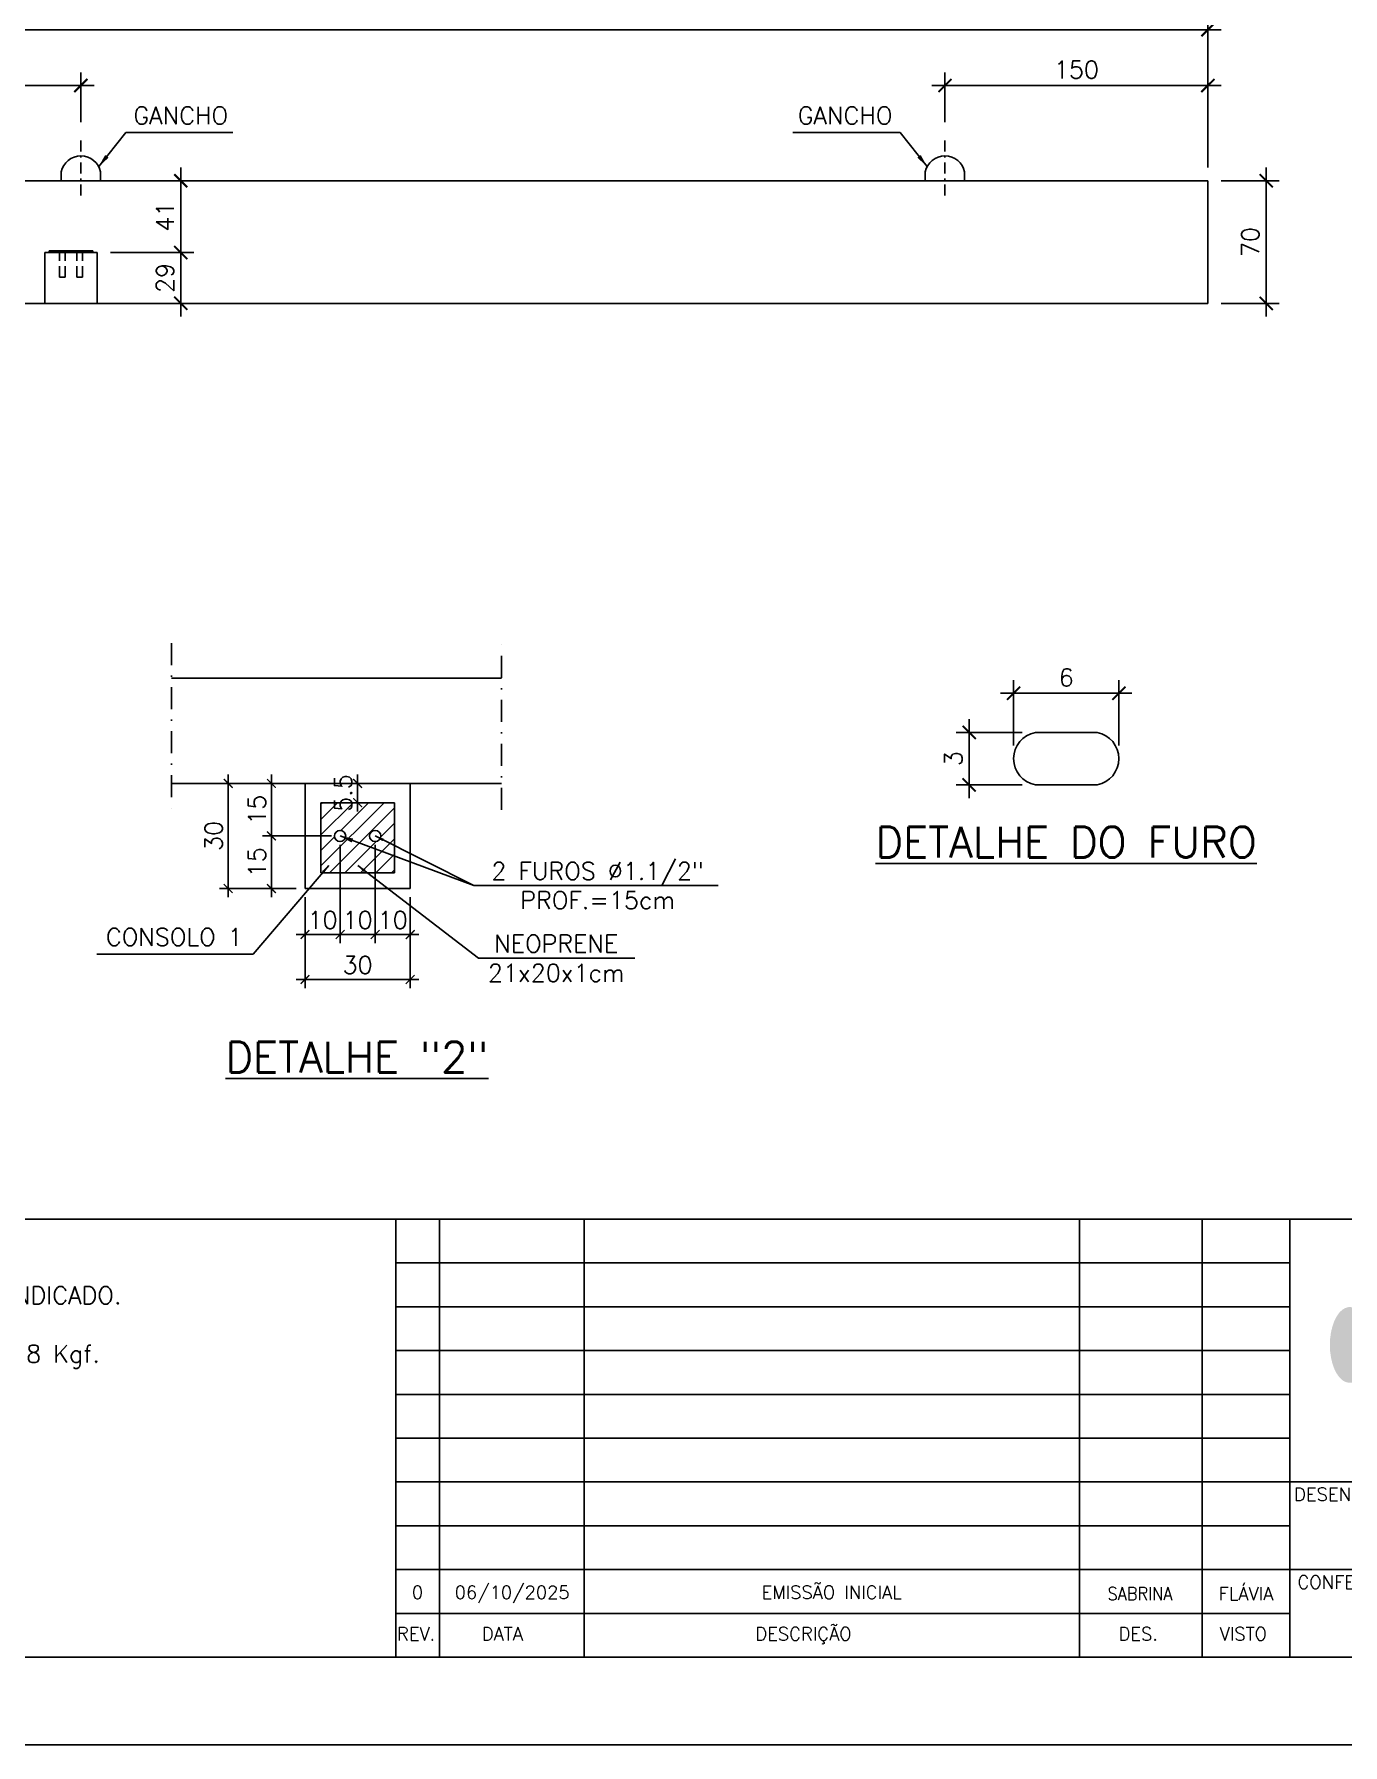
# Model space of a CAD drawing. Header units: centimetres. Extents: x 0 to 6700, y 10 to 1495.
# Drawn here: x 459 to 1205, y 10 to 986 of the extents above; entities that cross this region are included whole.
import ezdxf
from ezdxf.enums import TextEntityAlignment as Align

# ---------------------------------------------------------------- set-up
doc = ezdxf.new("R2010")
doc.units = ezdxf.units.CM
doc.header["$LTSCALE"] = 50
doc.header["$MEASUREMENT"] = 0
doc.header["$PDMODE"] = 67
doc.linetypes.add('DASHDOT', pattern=[1, 0.5, -0.25, 0, -0.25])
doc.linetypes.add('HIDDEN', pattern=[0.375, 0.25, -0.125])
for name, color, linetype in [('COTAS-PRECON', 1, 'Continuous'), ('FORMATO-PRECON', 2, 'Continuous'), ('LINHA CENTRO-PRECON', 1, 'DASHDOT'), ('LINHA-01-PRECON', 1, 'Continuous'), ('LINHA-02-PRECON', 2, 'Continuous'), ('LINHA-03-PRECON', 3, 'Continuous'), ('LINHA-04-PRECON', 4, 'Continuous'), ('LINHA-PRECON-TRACEJADA', 1, 'HIDDEN'), ('填充', 7, 'Continuous')]:
    doc.layers.add(name, color=color, linetype=linetype)
doc.styles.add('PRECON-ROMANS', font='romans.shx')
doc.styles.add('ROMANS', font='ROMANS.SHX', dxfattribs={"oblique": 15, "height": 3})
doc.styles.get("Standard").update_dxf_attribs({"font": 'romans.shx'})
doc.dimstyles.new('ESC50-25', dxfattribs={"dimscale": 50, "dimtxt": 0.2, "dimasz": 0.1, "dimexe": 0.1, "dimexo": 0.1, "dimgap": 0.065, "dimtad": 1, "dimdec": 1, "dimlfac": 0.5, "dimzin": 12, "dimdsep": 46, "dimtxsty": 'Standard', "dimblk": 'ARCHTICK', "dimcen": 0.09, "dimdle": 0.1, "dimclrd": 256, "dimclre": 256, "dimclrt": 2, "dimaunit": 1, "dimazin": 0, "dimtfac": 1, "dimtdec": 1, "dimtix": 1, "dimtmove": 1, "dimatfit": 3, "dimfxl": 1, "dimtolj": 1, "dimtzin": 0, "dimlwd": -1, "dimlwe": -1, "dimarcsym": 0})
doc.dimstyles.new('ESC50-50', dxfattribs={"dimscale": 50, "dimtxt": 0.2, "dimasz": 0.15, "dimexe": 0.15, "dimexo": 0.15, "dimgap": 0.08, "dimtad": 1, "dimdec": 1, "dimzin": 12, "dimdsep": 46, "dimtxsty": 'Standard', "dimblk": 'ARCHTICK', "dimcen": 0.09, "dimdle": 0.15, "dimclrd": 256, "dimclre": 256, "dimclrt": 2, "dimazin": 3, "dimtfac": 1, "dimtdec": 1, "dimtix": 1, "dimtmove": 2, "dimatfit": 2, "dimfxl": 0.15, "dimtolj": 1, "dimtzin": 0, "dimarcsym": 0})
doc.dimstyles.new('ESC50-50 (10x)', dxfattribs={"dimscale": 50, "dimtxt": 0.2, "dimasz": 0.15, "dimexe": 0.15, "dimexo": 0.15, "dimgap": 0.08, "dimtad": 1, "dimlfac": 0.1, "dimzin": 12, "dimdsep": 46, "dimtxsty": 'Standard', "dimblk": 'ARCHTICK', "dimcen": 0.09, "dimdle": 0.15, "dimclrd": 256, "dimclre": 256, "dimclrt": 2, "dimazin": 3, "dimtfac": 1, "dimtix": 1, "dimtmove": 0, "dimatfit": 2, "dimfxl": 0.15, "dimtolj": 1, "dimtzin": 0, "dimarcsym": 0})

# ---------------------------------------------------------------- blocks, each defined once
blk = doc.blocks.new('_ArchTick')
at = {"color": 0, "linetype": 'ByBlock', "const_width": 0.15}
blk.add_lwpolyline([(-0.5, -0.5), (0.5, 0.5)], dxfattribs=at)
blk = doc.blocks.new('*D19')
at = {"layer": 'Defpoints', "color": 0, "transparency": 16777216}
for p in [(1077.49, 609.89), (1017.49, 572.56), (1077.49, 572.56)]:
    blk.add_point(p, dxfattribs=at)
at = {"layer": 'LINHA-01-PRECON', "lineweight": -2, "transparency": 16777216}
for p, q in [((1017.49, 580.06), (1017.49, 617.39)), ((1077.49, 580.06), (1077.49, 617.39)), ((1009.99, 609.89), (1084.99, 609.89))]:
    blk.add_line(p, q, dxfattribs=at)
at = {"layer": 'LINHA-01-PRECON', "lineweight": -2, "transparency": 16777216, "xscale": 7.5, "yscale": 7.5, "zscale": 7.5, "rotation": 180}
blk.add_blockref('_ArchTick', (1017.49, 609.89), dxfattribs=at)
at = {"layer": 'LINHA-01-PRECON', "lineweight": -2, "transparency": 16777216, "xscale": 7.5, "yscale": 7.5, "zscale": 7.5}
blk.add_blockref('_ArchTick', (1077.49, 609.89), dxfattribs=at)
at = {"layer": 'LINHA-01-PRECON', "color": 2, "transparency": 16777216, "insert": (1047.49, 618.89), "char_height": 10, "attachment_point": 5}
blk.add_mtext('\\A1;6', dxfattribs=at)
blk = doc.blocks.new('*D20')
at = {"layer": 'Defpoints', "color": 0, "transparency": 16777216}
for p in [(1029.87, 587.56), (992.12, 557.56), (1029.87, 557.56)]:
    blk.add_point(p, dxfattribs=at)
at = {"layer": 'LINHA-01-PRECON', "lineweight": -2, "transparency": 16777216}
for p, q in [((1022.37, 587.56), (984.62, 587.56)), ((992.12, 595.06), (992.12, 550.06)), ((1022.37, 557.56), (984.62, 557.56))]:
    blk.add_line(p, q, dxfattribs=at)
at = {"layer": 'LINHA-01-PRECON', "lineweight": -2, "transparency": 16777216, "xscale": 7.5, "yscale": 7.5, "zscale": 7.5}
for p, rotation in [((992.12, 587.56), 90), ((992.12, 557.56), 270)]:
    blk.add_blockref('_ArchTick', p, dxfattribs=dict(at, rotation=rotation))
at = {"layer": 'LINHA-01-PRECON', "color": 2, "transparency": 16777216, "insert": (983.12, 572.56), "char_height": 10, "attachment_point": 5, "rotation": 90}
blk.add_mtext('\\A1;3', dxfattribs=at)
blk = doc.blocks.new('REV-A3-V')
at = {"layer": 'FORMATO-PRECON', "color": 1}
for p, q in [((780, 50), (780, 9.1)), ((920, 50), (920, 9.1))]:
    blk.add_line(p, q, dxfattribs=at)
for points in [[(1020, 50), (0, 50)], [(50, 9.1), (50, 50)], [(50, 50), (50, 0)], [(215, 9.1), (215, 50)], [(215, 50), (215, 0)], [(780, 50), (780, 0)], [(920, 50), (920, 0)]]:
    blk.add_lwpolyline(points, dxfattribs=at)
blk.add_lwpolyline([(1020, 0), (0, 0), (0, 50), (1020, 50)], close=True, dxfattribs=at)
at = {"layer": 'FORMATO-PRECON', "color": 2, "style": 'PRECON-ROMANS', "flags": 12}
for p in [(24.8, 24), (132.8, 24), (497.2, 24)]:
    blk.add_attdef('X', text='', height=15, dxfattribs=at).set_placement(p, align=Align.MIDDLE_CENTER)
at = {"layer": 'FORMATO-PRECON', "style": 'PRECON-ROMANS', "flags": 12}
for p in [(849.1, 22.6), (970, 22.6)]:
    blk.add_attdef('X', text='', height=15, dxfattribs=at).set_placement(p, align=Align.MIDDLE_CENTER)
blk = doc.blocks.new('A$C6E105C5C')
at = {"layer": 'FORMATO-PRECON', "color": 6}
for q in [(1020, 50), (0, 0)]:
    blk.add_line((0, 50), q, dxfattribs=at)
at = {"layer": 'FORMATO-PRECON', "color": 3}
blk.add_lwpolyline([(0, 50), (1020, 50), (1020, 0), (0, 0)], close=True, dxfattribs=at)
at = {"layer": 'FORMATO-PRECON', "color": 1}
for points in [[(50, 50), (50, 0)], [(215, 50), (215, 0)], [(780, 50), (780, 0)], [(920, 50), (920, 0)]]:
    blk.add_lwpolyline(points, dxfattribs=at)
at = {"layer": 'FORMATO-PRECON', "style": 'ROMANS'}
for s, p in [('REV.', (1.3, 19.2)), ('DATA', (98.1, 19.2)), ('DESCRIÇÃO', (410.2, 19.2)), ('DES.', (824.6, 19.2)), ('VISTO', (940, 19.2))]:
    blk.add_text(s, height=15, dxfattribs=at).set_placement(p)
blk = doc.blocks.new('A$C12EB5E76')
at = {"layer": 'FORMATO-PRECON'}
blk.add_lwpolyline([(-114.7, 1254.3), (-114.7, 4224.3), (4085.3, 4224.3), (4085.3, 1254.3)], close=True, dxfattribs=at)
at = {"layer": 'FORMATO-PRECON', "color": 6}
blk.add_lwpolyline([(135.3, 1354.3), (135.3, 4124.3), (3985.3, 4124.3), (3985.3, 1354.3)], close=True, dxfattribs=at)
blk = doc.blocks.new('CARIMBO')
at = {"linetype": 'Continuous', "true_color": 0x575854}
blk.add_hatch(color=251, dxfattribs=at).paths.add_polyline_path([(-1681.5, 399.6), (-1680.9, 399.6), (-1680.3, 399.6), (-1679.7, 399.5), (-1679.2, 399.4), (-1678.6, 399.3), (-1678, 399.1), (-1677.5, 399), (-1676.9, 398.7), (-1676.4, 398.5), (-1675.8, 398.3), (-1675.3, 398), (-1674.7, 397.7), (-1674.2, 397.3), (-1673.7, 397), (-1673.2, 396.6), (-1672.6, 396.2), (-1672.1, 395.8), (-1671.7, 395.3), (-1671.1, 394.9), (-1670.6, 394.4), (-1670.2, 393.9), (-1669.7, 393.4), (-1669.3, 392.8), (-1668.8, 392.2), (-1668.3, 391.7), (-1667.9, 391), (-1667.4, 390.4), (-1667, 389.7), (-1666.6, 389.1), (-1666.2, 388.4), (-1665.8, 387.7), (-1665.5, 387), (-1665.1, 386.2), (-1664.7, 385.5), (-1664.3, 384.7), (-1664, 383.9), (-1663.6, 383.1), (-1663.3, 382.3), (-1663, 381.4), (-1662.7, 380.5), (-1662.4, 379.7), (-1662.1, 378.8), (-1661.8, 377.9), (-1661.5, 377), (-1661.3, 376), (-1661, 375.2), (-1660.8, 374.2), (-1660.6, 373.2), (-1660.4, 372.2), (-1660.1, 371.3), (-1660, 370.2), (-1659.8, 369.2), (-1659.7, 368.2), (-1659.5, 367.2), (-1659.4, 366.2), (-1659.3, 365.1), (-1659.1, 364), (-1659.1, 363), (-1659, 361.9), (-1658.9, 360.8), (-1658.9, 359.8), (-1658.9, 358.7), (-1658.8, 357.5), (-1658.8, 356.4), (-1658.8, 355.3), (-1658.9, 354.2), (-1658.9, 353.1), (-1658.9, 352), (-1659, 350.9), (-1659.1, 349.9), (-1659.1, 348.8), (-1659.3, 347.7), (-1659.4, 346.7), (-1659.5, 345.6), (-1659.7, 344.6), (-1659.8, 343.6), (-1660, 342.6), (-1660.1, 341.5), (-1660.4, 340.6), (-1660.6, 339.6), (-1660.8, 338.6), (-1661, 337.7), (-1661.3, 336.8), (-1661.5, 335.8), (-1661.8, 334.9), (-1662.1, 334), (-1662.4, 333.2), (-1662.7, 332.3), (-1663, 331.4), (-1663.3, 330.6), (-1663.6, 329.7), (-1664, 328.9), (-1664.3, 328.1), (-1664.7, 327.4), (-1665.1, 326.6), (-1665.5, 325.9), (-1665.8, 325.1), (-1666.2, 324.4), (-1666.6, 323.7), (-1667, 323.1), (-1667.4, 322.5), (-1667.9, 321.8), (-1668.3, 321.2), (-1668.8, 320.6), (-1669.3, 320), (-1669.7, 319.5), (-1670.2, 318.9), (-1670.6, 318.4), (-1671.1, 318), (-1671.7, 317.5), (-1672.1, 317), (-1672.6, 316.6), (-1673.2, 316.2), (-1673.7, 315.8), (-1674.2, 315.5), (-1674.7, 315.2), (-1675.3, 314.8), (-1675.8, 314.5), (-1676.4, 314.3), (-1676.9, 314.1), (-1677.5, 313.9), (-1678, 313.7), (-1678.6, 313.6), (-1679.2, 313.5), (-1679.7, 313.3), (-1680.3, 313.3), (-1680.9, 313.3), (-1681.5, 313.2), (-1682.1, 313.3), (-1682.6, 313.3), (-1683.3, 313.3), (-1683.8, 313.5), (-1684.4, 313.6), (-1685, 313.7), (-1685.5, 313.9), (-1686.1, 314.1), (-1686.6, 314.3), (-1687.1, 314.5), (-1687.7, 314.8), (-1688.2, 315.2), (-1688.8, 315.5), (-1689.3, 315.8), (-1689.8, 316.2), (-1690.4, 316.6), (-1690.8, 317), (-1691.3, 317.5), (-1691.9, 318), (-1692.3, 318.4), (-1692.8, 318.9), (-1693.3, 319.5), (-1693.7, 320), (-1694.2, 320.6), (-1694.6, 321.2), (-1695.1, 321.8), (-1695.5, 322.5), (-1695.9, 323.1), (-1696.4, 323.7), (-1696.8, 324.4), (-1697.2, 325.1), (-1697.5, 325.9), (-1697.9, 326.6), (-1698.3, 327.4), (-1698.7, 328.1), (-1699, 328.9), (-1699.4, 329.7), (-1699.7, 330.6), (-1700, 331.4), (-1700.3, 332.3), (-1700.6, 333.2), (-1700.9, 334), (-1701.2, 334.9), (-1701.5, 335.8), (-1701.7, 336.8), (-1701.9, 337.7), (-1702.1, 338.6), (-1702.4, 339.6), (-1702.6, 340.6), (-1702.8, 341.5), (-1703, 342.6), (-1703.2, 343.6), (-1703.3, 344.6), (-1703.4, 345.6), (-1703.6, 346.7), (-1703.7, 347.7), (-1703.9, 348.8), (-1703.9, 349.9), (-1704, 350.9), (-1704.1, 352), (-1704.1, 353.1), (-1704.1, 354.2), (-1704.2, 355.3), (-1704.2, 356.4), (-1704.2, 357.5), (-1704.1, 358.7), (-1704.1, 359.8), (-1704.1, 360.8), (-1704, 361.9), (-1703.9, 363), (-1703.9, 364), (-1703.7, 365.1), (-1703.6, 366.2), (-1703.4, 367.2), (-1703.3, 368.2), (-1703.2, 369.2), (-1703, 370.2), (-1702.8, 371.3), (-1702.6, 372.2), (-1702.4, 373.2), (-1702.1, 374.2), (-1701.9, 375.2), (-1701.7, 376), (-1701.5, 377), (-1701.2, 377.9), (-1700.9, 378.8), (-1700.6, 379.7), (-1700.3, 380.5), (-1700, 381.4), (-1699.7, 382.3), (-1699.4, 383.1), (-1699, 383.9), (-1698.7, 384.7), (-1698.3, 385.5), (-1697.9, 386.2), (-1697.5, 387), (-1697.2, 387.7), (-1696.8, 388.4), (-1696.4, 389.1), (-1695.9, 389.7), (-1695.5, 390.4), (-1695.1, 391), (-1694.6, 391.7), (-1694.2, 392.2), (-1693.7, 392.8), (-1693.3, 393.4), (-1692.8, 393.9), (-1692.3, 394.4), (-1691.9, 394.9), (-1691.3, 395.3), (-1690.8, 395.8), (-1690.4, 396.2), (-1689.8, 396.6), (-1689.3, 397), (-1688.8, 397.3), (-1688.2, 397.7), (-1687.7, 398), (-1687.1, 398.3), (-1686.6, 398.5), (-1686.1, 398.7), (-1685.5, 399), (-1685, 399.1), (-1684.4, 399.3), (-1683.8, 399.4), (-1683.3, 399.5), (-1682.6, 399.6), (-1682.1, 399.6)])
at = {"layer": 'FORMATO-PRECON', "color": 6}
for p, q in [((-1750, 0), (-1750, 500)), ((-1750, 200), (0, 200)), ((-1750, 100), (0, 100))]:
    blk.add_line(p, q, dxfattribs=at)
at = {"layer": 'FORMATO-PRECON', "color": 0}
blk.add_lwpolyline([(-1750, 500), (-1750, 200)], dxfattribs=at)
at = {"layer": 'FORMATO-PRECON', "color": 6}
blk.add_lwpolyline([(-1750, 500), (0, 500), (0, 0), (-1750, 0)], close=True, dxfattribs=at)
at = {"layer": 'FORMATO-PRECON', "style": 'ROMANS'}
for s, p in [('DESENHO:', (-1745.1, 178.4)), ('CONFERIDO:', (-1741.2, 78.1))]:
    blk.add_text(s, height=15, dxfattribs=at).set_placement(p)
at = {"layer": 'FORMATO-PRECON', "color": 5, "style": 'PRECON-ROMANS', "flags": 8}
for p in [(-524.8, 472.6), (-525, 423), (-525, 399.4), (-525, 376)]:
    blk.add_attdef('X', text='', height=30, dxfattribs=at).set_placement(p, align=Align.MIDDLE_CENTER)
at = {"layer": 'FORMATO-PRECON', "color": 3, "style": 'PRECON-ROMANS', "flags": 8}
for p in [(-525, 331.7), (-486.3, 177), (-486.3, 124.4)]:
    blk.add_attdef('X', text='', height=25, dxfattribs=at).set_placement(p, align=Align.MIDDLE_CENTER)
at = {"layer": 'FORMATO-PRECON', "color": 4, "style": 'PRECON-ROMANS', "flags": 8}
for p in [(-525, 249.6), (-483.3, 36), (-228.7, 39.4), (-76.7, 39.4)]:
    blk.add_attdef('X', text='', height=30, dxfattribs=at).set_placement(p, align=Align.MIDDLE_CENTER)
at = {"layer": 'FORMATO-PRECON', "color": 2, "style": 'PRECON-ROMANS', "flags": 8}
for height, p in [(20, (-1635.8, 142.3)), (20, (-1402.5, 142.3)), (20, (-1169.1, 142.3)), (20, (-1635.8, 42.3)), (30, (-902.7, 42.3))]:
    blk.add_attdef('X', text='', height=height, dxfattribs=at).set_placement(p, align=Align.MIDDLE_CENTER)
blk = doc.blocks.new('*D48')
at = {"layer": 'COTAS-PRECON', "lineweight": -2, "transparency": 16777216}
for p, q in [((335.35, 909.91), (335.35, 964.27)), ((485.35, 935.88), (485.35, 964.27)), ((327.85, 956.77), (492.85, 956.77))]:
    blk.add_line(p, q, dxfattribs=at)
at = {"layer": 'Defpoints', "color": 0, "transparency": 16777216}
for p in [(485.35, 956.77), (485.35, 928.38), (335.35, 902.41)]:
    blk.add_point(p, dxfattribs=at)
at = {"layer": 'COTAS-PRECON', "lineweight": -2, "transparency": 16777216, "xscale": 7.5, "yscale": 7.5, "zscale": 7.5, "rotation": 180}
blk.add_blockref('_ArchTick', (335.35, 956.77), dxfattribs=at)
at = {"layer": 'COTAS-PRECON', "lineweight": -2, "transparency": 16777216, "xscale": 7.5, "yscale": 7.5, "zscale": 7.5}
blk.add_blockref('_ArchTick', (485.35, 956.77), dxfattribs=at)
at = {"layer": 'COTAS-PRECON', "color": 2, "transparency": 16777216, "insert": (410.35, 965.77), "char_height": 10, "attachment_point": 5}
blk.add_mtext('\\A1;150', dxfattribs=at)
blk = doc.blocks.new('*D50')
at = {"layer": 'Defpoints', "color": 0, "transparency": 16777216}
for p in [(1128.31, 988.6), (335.35, 902.41), (1128.31, 902.41)]:
    blk.add_point(p, dxfattribs=at)
at = {"layer": 'LINHA-01-PRECON', "lineweight": -2, "transparency": 16777216}
for p, q in [((335.35, 909.91), (335.35, 996.1)), ((1128.31, 909.91), (1128.31, 996.1)), ((327.85, 988.6), (1135.81, 988.6))]:
    blk.add_line(p, q, dxfattribs=at)
at = {"layer": 'LINHA-01-PRECON', "lineweight": -2, "transparency": 16777216, "xscale": 7.5, "yscale": 7.5, "zscale": 7.5, "rotation": 180}
blk.add_blockref('_ArchTick', (335.35, 988.6), dxfattribs=at)
at = {"layer": 'LINHA-01-PRECON', "lineweight": -2, "transparency": 16777216, "xscale": 7.5, "yscale": 7.5, "zscale": 7.5}
blk.add_blockref('_ArchTick', (1128.31, 988.6), dxfattribs=at)
at = {"layer": 'LINHA-01-PRECON', "color": 2, "transparency": 16777216, "insert": (731.83, 997.6), "char_height": 10, "attachment_point": 5}
blk.add_mtext('\\A1;793', dxfattribs=at)
blk = doc.blocks.new('*D51')
at = {"layer": 'Defpoints', "color": 0, "transparency": 16777216}
for p in [(1128.31, 902.41), (1128.31, 832.41), (1161.55, 832.41)]:
    blk.add_point(p, dxfattribs=at)
at = {"layer": 'LINHA-01-PRECON', "lineweight": -2, "transparency": 16777216}
for p, q in [((1161.55, 909.91), (1161.55, 824.91)), ((1135.81, 902.41), (1169.05, 902.41)), ((1135.81, 832.41), (1169.05, 832.41))]:
    blk.add_line(p, q, dxfattribs=at)
at = {"layer": 'LINHA-01-PRECON', "lineweight": -2, "transparency": 16777216, "xscale": 7.5, "yscale": 7.5, "zscale": 7.5}
for p, rotation in [((1161.55, 902.41), 90), ((1161.55, 832.41), 270)]:
    blk.add_blockref('_ArchTick', p, dxfattribs=dict(at, rotation=rotation))
at = {"layer": 'LINHA-01-PRECON', "color": 2, "transparency": 16777216, "insert": (1152.55, 867.41), "char_height": 10, "attachment_point": 5, "rotation": 90}
blk.add_mtext('\\A1;70', dxfattribs=at)
blk = doc.blocks.new('*D52')
at = {"layer": 'COTAS-PRECON', "lineweight": -2, "transparency": 16777216}
for p, q in [((978.31, 935.88), (978.31, 964.27)), ((1128.31, 909.91), (1128.31, 964.27)), ((1135.81, 956.77), (970.81, 956.77))]:
    blk.add_line(p, q, dxfattribs=at)
at = {"layer": 'Defpoints', "color": 0, "transparency": 16777216}
for p in [(978.31, 956.77), (978.31, 928.38), (1128.31, 902.41)]:
    blk.add_point(p, dxfattribs=at)
at = {"layer": 'COTAS-PRECON', "lineweight": -2, "transparency": 16777216, "xscale": 7.5, "yscale": 7.5, "zscale": 7.5, "rotation": 180}
blk.add_blockref('_ArchTick', (978.31, 956.77), dxfattribs=at)
at = {"layer": 'COTAS-PRECON', "lineweight": -2, "transparency": 16777216, "xscale": 7.5, "yscale": 7.5, "zscale": 7.5}
blk.add_blockref('_ArchTick', (1128.31, 956.77), dxfattribs=at)
at = {"layer": 'COTAS-PRECON', "color": 2, "transparency": 16777216, "insert": (1053.31, 965.77), "char_height": 10, "attachment_point": 5}
blk.add_mtext('\\A1;150', dxfattribs=at)
blk = doc.blocks.new('*D68')
at = {"layer": 'COTAS-PRECON', "transparency": 16777216}
for p, q in [((594.05, 563.43), (594.05, 523.43)), ((628.23, 528.43), (589.05, 528.43))]:
    blk.add_line(p, q, dxfattribs=at)
at = {"layer": 'Defpoints', "color": 0, "transparency": 16777216}
for p in [(594.05, 558.43), (594.05, 528.43), (633.23, 528.43)]:
    blk.add_point(p, dxfattribs=at)
at = {"layer": 'COTAS-PRECON', "transparency": 16777216, "xscale": 5, "yscale": 5, "zscale": 5}
for p, rotation in [((594.05, 558.43), 90), ((594.05, 528.43), 270)]:
    blk.add_blockref('_ArchTick', p, dxfattribs=dict(at, rotation=rotation))
at = {"layer": 'COTAS-PRECON', "color": 2, "transparency": 16777216, "insert": (585.8, 543.43), "char_height": 10, "attachment_point": 5, "rotation": 90}
blk.add_mtext('\\A1;15', dxfattribs=at)
blk = doc.blocks.new('*D69')
at = {"layer": 'COTAS-PRECON', "transparency": 16777216}
for p, q in [((628.23, 528.43), (589.05, 528.43)), ((594.05, 533.43), (594.05, 493.43)), ((608.23, 498.43), (589.05, 498.43))]:
    blk.add_line(p, q, dxfattribs=at)
at = {"layer": 'Defpoints', "color": 0, "transparency": 16777216}
for p in [(633.23, 528.43), (594.05, 498.43), (613.23, 498.43)]:
    blk.add_point(p, dxfattribs=at)
at = {"layer": 'COTAS-PRECON', "transparency": 16777216, "xscale": 5, "yscale": 5, "zscale": 5}
for p, rotation in [((594.05, 528.43), 90), ((594.05, 498.43), 270)]:
    blk.add_blockref('_ArchTick', p, dxfattribs=dict(at, rotation=rotation))
at = {"layer": 'COTAS-PRECON', "color": 2, "transparency": 16777216, "insert": (585.8, 513.43), "char_height": 10, "attachment_point": 5, "rotation": 90}
blk.add_mtext('\\A1;15', dxfattribs=at)
blk = doc.blocks.new('*D70')
at = {"layer": 'COTAS-PRECON', "transparency": 16777216}
for p, q in [((633.23, 523.43), (633.23, 467.18)), ((613.23, 493.43), (613.23, 467.18)), ((613.23, 472.18), (608.23, 472.18)), ((613.23, 472.18), (633.23, 472.18)), ((633.23, 472.18), (638.23, 472.18))]:
    blk.add_line(p, q, dxfattribs=at)
at = {"layer": 'Defpoints', "color": 0, "transparency": 16777216}
for p in [(633.23, 528.43), (613.23, 498.43), (633.23, 472.18)]:
    blk.add_point(p, dxfattribs=at)
at = {"layer": 'COTAS-PRECON', "transparency": 16777216, "xscale": 5, "yscale": 5, "zscale": 5}
blk.add_blockref('_ArchTick', (613.23, 472.18), dxfattribs=at)
at = {"layer": 'COTAS-PRECON', "transparency": 16777216, "xscale": 5, "yscale": 5, "zscale": 5, "rotation": 180}
blk.add_blockref('_ArchTick', (633.23, 472.18), dxfattribs=at)
at = {"layer": 'COTAS-PRECON', "color": 2, "transparency": 16777216, "insert": (623.23, 480.43), "char_height": 10, "attachment_point": 5}
blk.add_mtext('\\A1;10', dxfattribs=at)
blk = doc.blocks.new('*D71')
at = {"layer": 'COTAS-PRECON', "transparency": 16777216}
for p, q in [((633.23, 523.43), (633.23, 467.18)), ((653.23, 523.43), (653.23, 467.18)), ((633.23, 472.18), (628.23, 472.18)), ((633.23, 472.18), (653.23, 472.18)), ((653.23, 472.18), (658.23, 472.18))]:
    blk.add_line(p, q, dxfattribs=at)
at = {"layer": 'Defpoints', "color": 0, "transparency": 16777216}
for p in [(633.23, 528.43), (653.23, 528.43), (653.23, 472.18)]:
    blk.add_point(p, dxfattribs=at)
at = {"layer": 'COTAS-PRECON', "transparency": 16777216, "xscale": 5, "yscale": 5, "zscale": 5}
blk.add_blockref('_ArchTick', (633.23, 472.18), dxfattribs=at)
at = {"layer": 'COTAS-PRECON', "transparency": 16777216, "xscale": 5, "yscale": 5, "zscale": 5, "rotation": 180}
blk.add_blockref('_ArchTick', (653.23, 472.18), dxfattribs=at)
at = {"layer": 'COTAS-PRECON', "color": 2, "transparency": 16777216, "insert": (643.23, 480.43), "char_height": 10, "attachment_point": 5}
blk.add_mtext('\\A1;10', dxfattribs=at)
blk = doc.blocks.new('*D72')
at = {"layer": 'COTAS-PRECON', "transparency": 16777216}
for p, q in [((653.23, 523.43), (653.23, 467.18)), ((673.23, 493.43), (673.23, 467.18)), ((653.23, 472.18), (648.23, 472.18)), ((653.23, 472.18), (673.23, 472.18)), ((673.23, 472.18), (678.23, 472.18))]:
    blk.add_line(p, q, dxfattribs=at)
at = {"layer": 'Defpoints', "color": 0, "transparency": 16777216}
for p in [(653.23, 528.43), (673.23, 498.43), (673.23, 472.18)]:
    blk.add_point(p, dxfattribs=at)
at = {"layer": 'COTAS-PRECON', "transparency": 16777216, "xscale": 5, "yscale": 5, "zscale": 5}
blk.add_blockref('_ArchTick', (653.23, 472.18), dxfattribs=at)
at = {"layer": 'COTAS-PRECON', "transparency": 16777216, "xscale": 5, "yscale": 5, "zscale": 5, "rotation": 180}
blk.add_blockref('_ArchTick', (673.23, 472.18), dxfattribs=at)
at = {"layer": 'COTAS-PRECON', "color": 2, "transparency": 16777216, "insert": (663.23, 480.43), "char_height": 10, "attachment_point": 5}
blk.add_mtext('\\A1;10', dxfattribs=at)
blk = doc.blocks.new('*D73')
at = {"layer": 'COTAS-PRECON', "transparency": 16777216}
for p, q in [((613.23, 493.43), (613.23, 441.51)), ((673.23, 493.43), (673.23, 441.51)), ((608.23, 446.51), (678.23, 446.51))]:
    blk.add_line(p, q, dxfattribs=at)
at = {"layer": 'Defpoints', "color": 0, "transparency": 16777216}
for p in [(613.23, 498.43), (673.23, 498.43), (673.23, 446.51)]:
    blk.add_point(p, dxfattribs=at)
at = {"layer": 'COTAS-PRECON', "transparency": 16777216, "xscale": 5, "yscale": 5, "zscale": 5, "rotation": 180}
blk.add_blockref('_ArchTick', (613.23, 446.51), dxfattribs=at)
at = {"layer": 'COTAS-PRECON', "transparency": 16777216, "xscale": 5, "yscale": 5, "zscale": 5}
blk.add_blockref('_ArchTick', (673.23, 446.51), dxfattribs=at)
at = {"layer": 'COTAS-PRECON', "color": 2, "transparency": 16777216, "insert": (643.23, 454.76), "char_height": 10, "attachment_point": 5}
blk.add_mtext('\\A1;30', dxfattribs=at)
blk = doc.blocks.new('*D74')
at = {"layer": 'COTAS-PRECON', "transparency": 16777216}
for p, q in [((569.38, 563.43), (569.38, 493.43)), ((608.23, 498.43), (564.38, 498.43))]:
    blk.add_line(p, q, dxfattribs=at)
at = {"layer": 'Defpoints', "color": 0, "transparency": 16777216}
for p in [(569.38, 558.43), (569.38, 498.43), (613.23, 498.43)]:
    blk.add_point(p, dxfattribs=at)
at = {"layer": 'COTAS-PRECON', "transparency": 16777216, "xscale": 5, "yscale": 5, "zscale": 5}
for p, rotation in [((569.38, 558.43), 90), ((569.38, 498.43), 270)]:
    blk.add_blockref('_ArchTick', p, dxfattribs=dict(at, rotation=rotation))
at = {"layer": 'COTAS-PRECON', "color": 2, "transparency": 16777216, "insert": (561.13, 528.43), "char_height": 10, "attachment_point": 5, "rotation": 90}
blk.add_mtext('\\A1;30', dxfattribs=at)
blk = doc.blocks.new('*D107')
at = {"layer": 'COTAS-PRECON', "transparency": 16777216}
for p, q in [((643.23, 558.43), (643.23, 563.43)), ((643.23, 547.43), (643.23, 558.43)), ((643.23, 547.43), (643.23, 542.43))]:
    blk.add_line(p, q, dxfattribs=at)
at = {"layer": 'Defpoints', "color": 0, "transparency": 16777216}
for p in [(643.23, 558.43), (643.23, 558.43), (643.23, 547.43)]:
    blk.add_point(p, dxfattribs=at)
at = {"layer": 'COTAS-PRECON', "transparency": 16777216, "xscale": 5, "yscale": 5, "zscale": 5}
for p, rotation in [((643.23, 558.43), 270), ((643.23, 547.43), 90)]:
    blk.add_blockref('_ArchTick', p, dxfattribs=dict(at, rotation=rotation))
at = {"layer": 'COTAS-PRECON', "color": 2, "transparency": 16777216, "insert": (634.98, 552.93), "char_height": 10, "attachment_point": 5, "rotation": 90}
blk.add_mtext('\\A1;5.5', dxfattribs=at)
blk = doc.blocks.new('*D109')
at = {"layer": 'COTAS-PRECON', "lineweight": -2, "transparency": 16777216}
for p, q in [((502.19, 861.41), (549.83, 861.41)), ((542.33, 824.91), (542.33, 868.91))]:
    blk.add_line(p, q, dxfattribs=at)
at = {"layer": 'Defpoints', "color": 0, "transparency": 16777216}
for p in [(494.69, 861.41), (542.33, 861.41), (542.33, 832.41)]:
    blk.add_point(p, dxfattribs=at)
at = {"layer": 'COTAS-PRECON', "lineweight": -2, "transparency": 16777216, "xscale": 7.5, "yscale": 7.5, "zscale": 7.5}
for p, rotation in [((542.33, 861.41), 90), ((542.33, 832.41), 270)]:
    blk.add_blockref('_ArchTick', p, dxfattribs=dict(at, rotation=rotation))
at = {"layer": 'COTAS-PRECON', "color": 2, "transparency": 16777216, "insert": (533.33, 846.91), "char_height": 10, "attachment_point": 5, "rotation": 90}
blk.add_mtext('\\A1;29', dxfattribs=at)
blk = doc.blocks.new('*D110')
at = {"layer": 'COTAS-PRECON', "lineweight": -2, "transparency": 16777216}
for p, q in [((542.33, 853.91), (542.33, 909.91)), ((502.19, 861.41), (549.83, 861.41))]:
    blk.add_line(p, q, dxfattribs=at)
at = {"layer": 'Defpoints', "color": 0, "transparency": 16777216}
for p in [(542.33, 902.41), (542.33, 902.41), (494.69, 861.41)]:
    blk.add_point(p, dxfattribs=at)
at = {"layer": 'COTAS-PRECON', "lineweight": -2, "transparency": 16777216, "xscale": 7.5, "yscale": 7.5, "zscale": 7.5}
for p, rotation in [((542.33, 902.41), 90), ((542.33, 861.41), 270)]:
    blk.add_blockref('_ArchTick', p, dxfattribs=dict(at, rotation=rotation))
at = {"layer": 'COTAS-PRECON', "color": 2, "transparency": 16777216, "insert": (533.33, 881.91), "char_height": 10, "attachment_point": 5, "rotation": 90}
blk.add_mtext('\\A1;41', dxfattribs=at)

msp = doc.modelspace()

# ---------------------------------------------------------------- hatches: boundary and pattern name
at = {"layer": '填充'}
h = msp.add_hatch(dxfattribs=at)
h.set_pattern_fill('ANSI31', color=1, scale=50)
h.set_pattern_definition([(45, (2869.194, -2050.0255), (-4.419417, 4.419417), [])])
h.paths.add_polyline_path([(622.231, 547.433), (622.231, 507.433), (664.231, 507.433), (664.231, 547.433)])
h.paths.add_polyline_path([(636.431, 528.433, -1), (630.031, 528.433, -1)], flags=16)
h.paths.add_polyline_path([(656.431, 528.433, -1), (650.031, 528.433, -1)], flags=16)

# ---------------------------------------------------------------- linework, layer by layer
at = {"layer": 'FORMATO-PRECON', "color": 6}
for points in [[(125, 59.728), (665, 59.728), (665, 309.728), (125, 309.728)], [(665, 309.728), (1175, 309.728), (1175, 59.728), (665, 59.728)]]:
    msp.add_lwpolyline(points, close=True, dxfattribs=at)
at = {"layer": 'LINHA CENTRO-PRECON', "color": 2, "ltscale": 0.5}
for points in [[(536.956, 638.433), (536.956, 543.433)], [(725.285, 543.433), (725.285, 638.433)]]:
    msp.add_lwpolyline(points, dxfattribs=at)
at = {"layer": 'LINHA-01-PRECON', "linetype": 'DASHDOT', "ltscale": 0.25}
for p, q in [((485.349, 893.984), (485.349, 928.375)), ((978.309, 893.984), (978.309, 928.375))]:
    msp.add_line(p, q, dxfattribs=at)
at = {"layer": 'LINHA-02-PRECON'}
for p, q in [((613.231, 558.433), (613.231, 498.433)), ((673.231, 558.433), (673.231, 498.433)), ((664.231, 547.433), (622.231, 547.433)), ((622.231, 547.433), (622.231, 507.433)), ((664.231, 507.433), (664.231, 547.433)), ((613.231, 498.433), (673.231, 498.433)), ((622.231, 507.433), (664.231, 507.433))]:
    msp.add_line(p, q, dxfattribs=at)
for points in [[(1065.109, 587.562), (1029.869, 587.562)], [(1029.869, 557.562), (1065.109, 557.562)]]:
    msp.add_lwpolyline(points, dxfattribs=at)
for centre in [(633.231, 528.433), (653.231, 528.433)]:
    msp.add_circle(centre, 3.2, dxfattribs=at)
for centre, start, end in [((1032.766, 572.562), 100.932538, 259.067462), ((1062.212, 572.562), 280.932538, 79.067462)]:
    msp.add_arc(centre, 15.277, start, end, dxfattribs=at)
at = {"layer": 'LINHA-03-PRECON'}
for p, q in [((335.349, 902.407), (1128.309, 902.407)), ((1128.309, 902.407), (1128.309, 832.407)), ((464.687, 861.407), (464.687, 832.407)), ((464.687, 861.407), (494.687, 861.407)), ((467.187, 862.407), (492.187, 862.407)), ((467.187, 862.407), (467.187, 861.407)), ((492.187, 862.407), (492.187, 861.407)), ((494.687, 861.407), (494.687, 832.407)), ((335.349, 832.407), (464.687, 832.407)), ((464.687, 832.407), (494.687, 832.407)), ((494.687, 832.407), (1128.309, 832.407)), ((725.285, 618.433), (536.956, 618.433)), ((536.956, 558.433), (725.285, 558.433))]:
    msp.add_line(p, q, dxfattribs=at)
at = {"layer": 'LINHA-04-PRECON', "ltscale": 0.5}
for points in [[(496.577, 902.407), (496.577, 907.407, 0.8160626), (474.121, 907.407), (474.121, 902.407)], [(967.081, 902.407), (967.081, 907.407, -0.8160626), (989.537, 907.407), (989.537, 902.407)]]:
    msp.add_lwpolyline(points, format="xyb", dxfattribs=at)
at = {"layer": 'LINHA-PRECON-TRACEJADA', "ltscale": 0.5}
for p, q in [((473.087, 861.407), (473.087, 862.407)), ((473.087, 847.407), (473.087, 861.407)), ((476.287, 861.407), (476.287, 862.407)), ((476.287, 847.407), (476.287, 861.407)), ((483.087, 861.407), (483.087, 862.407)), ((483.087, 847.407), (483.087, 861.407)), ((486.287, 861.407), (486.287, 862.407)), ((486.287, 847.407), (486.287, 861.407)), ((473.087, 847.407), (476.287, 847.407)), ((483.087, 847.407), (486.287, 847.407))]:
    msp.add_line(p, q, dxfattribs=at)

# ---------------------------------------------------------------- block references
at = {"color": 1, "xscale": 0.5000000000000071, "yscale": 0.5000000000000071, "zscale": 0.5000000000000071}
for name, p in [('REV-A3-V', (665, 284.728)), ('REV-A3-V', (665, 259.728)), ('REV-A3-V', (665, 234.728)), ('REV-A3-V', (665, 209.728)), ('REV-A3-V', (665, 184.728)), ('REV-A3-V', (665, 159.728)), ('REV-A3-V', (665, 134.728)), ('REV-A3-V', (665, 109.728)), ('A$C6E105C5C', (665, 59.728))]:
    msp.add_blockref(name, p, dxfattribs=at)
at = {"color": 1, "xscale": -0.5000000000000071, "yscale": 0.5000000000000071, "zscale": 0.5000000000000071, "rotation": 180}
msp.add_blockref('REV-A3-V', (665, 109.728), dxfattribs=at)
at = {"color": 1}
ref = msp.add_blockref('REV-A3-V', (665, 84.728), dxfattribs=dict(at, xscale=0.5000000000000071, yscale=0.5000000000000071, zscale=0.5000000000000071))
ref.add_attrib('X', '0', dxfattribs={"layer": 'FORMATO-PRECON', "color": 2, "height": 7.5, "style": 'PRECON-ROMANS', "flags": 12}).set_placement((677.375, 96.739), align=Align.MIDDLE_CENTER)
ref.add_attrib('X', '06/10/2025', dxfattribs={"layer": 'FORMATO-PRECON', "color": 2, "height": 7.5, "style": 'PRECON-ROMANS', "flags": 12}).set_placement((731.391, 96.739), align=Align.MIDDLE_CENTER)
ref.add_attrib('X', 'EMISSÃO INICIAL', dxfattribs={"layer": 'FORMATO-PRECON', "color": 2, "height": 7.5, "style": 'PRECON-ROMANS', "flags": 12}).set_placement((913.611, 96.739), align=Align.MIDDLE_CENTER)
ref.add_attrib('X', 'SABRINA', dxfattribs={"layer": 'FORMATO-PRECON', "height": 7.5, "style": 'PRECON-ROMANS', "width": 0.9, "flags": 12}).set_placement((1089.562, 96.005), align=Align.MIDDLE_CENTER)
ref.add_attrib('X', 'FLÁVIA', dxfattribs={"layer": 'FORMATO-PRECON', "height": 7.5, "style": 'PRECON-ROMANS', "flags": 12}).set_placement((1150.015, 96.005), align=Align.MIDDLE_CENTER)
at = {"layer": 'COTAS-PRECON', "xscale": 0.5000000000000071, "yscale": 0.5000000000000071, "zscale": 0.5000000000000071}
msp.add_blockref('A$C12EB5E76', (57.345, -617.411), dxfattribs=at)
at = {"layer": 'FORMATO-PRECON', "xscale": 0.4999999945868204, "yscale": 0.4999999945868204, "zscale": 0.4999999945868204}
msp.add_blockref('CARIMBO', (2050, 59.728), dxfattribs=at)

# ---------------------------------------------------------------- texts
at = {"layer": 'LINHA-01-PRECON', "color": 2}
for s, insert, char_height, attachment_point in [('\\A1;GANCHO', (542.325, 939.607), 10, 5), ('\\A1;GANCHO', (921.333, 939.607), 10, 5), ('\\A1;{\\L\\C4;DETALHE DO FURO}', (1047.417, 524.955), 17.5, 5), ('\\A1;2 FUROS %%C1.1/2"\\PPROF.=15cm', (780.175, 500.096), 10, 5), ('\\A1;CONSOLO 1', (538.657, 470.799), 10, 5), ('\\A1;NEOPRENE\\P21x20x1cm', (756.552, 458.602), 10, 5), ('\\A1;{\\L\\C4;DETALHE "2"}', (642.813, 402.265), 17.5, 5), ('\\A1;{\\C3;NOTAS:\\P}1-MEDIDAS EM CENTÍMETRO, EXCETO ONDE INDICADO.{\\H2.02381x; }\\P2-CONCRETO fck {\\L>} 45MPa.{\\H1.65873x; }\\P3-VOLUME DE CONCRETO = 1.666 m3 ≈ 3998 Kgf.{\\H1.61376x; }\\P4-PESO DA PEÇA = 4188 Kgf.{\\H1.62875x; }\\P5-PARA ARMAÇÃO VER PEC024-2025-1269.{\\H1.81423x; }', (144.189, 287.888), 10, 1)]:
    msp.add_mtext(s, dxfattribs=dict(at, insert=insert, char_height=char_height, attachment_point=attachment_point))

# ---------------------------------------------------------------- dimensions: what is measured, and where the dimension line sits
at = {"layer": 'COTAS-PRECON'}
for base, p1, p2, dimstyle, picture, middle in [((485.349, 956.772), (335.349, 902.407), (485.349, 928.375), 'ESC50-50', '*D48', (410.349, 965.772)), ((633.231, 472.179), (613.231, 498.433), (633.231, 528.433), 'ESC50-25', '*D70', (623.231, 480.429)), ((653.231, 472.179), (633.231, 528.433), (653.231, 528.433), 'ESC50-25', '*D71', (643.231, 480.429)), ((673.231, 472.179), (653.231, 528.433), (673.231, 498.433), 'ESC50-25', '*D72', (663.231, 480.429)), ((673.231, 446.506), (613.231, 498.433), (673.231, 498.433), 'ESC50-25', '*D73', (643.231, 454.756))]:
    dim = msp.add_linear_dim(base=base, p1=p1, p2=p2, dimstyle=dimstyle, dxfattribs=at)
    dim.commit()
    dim.dimension.update_dxf_attribs({"geometry": picture, "text_midpoint": middle})
for base, p1, p2, angle, dimstyle, picture, middle in [((978.309, 956.772), (1128.309, 902.407), (978.309, 928.375), 180, 'ESC50-50', '*D52', (1053.309, 965.772)), ((542.326, 902.407), (494.687, 861.407), (542.326, 902.407), 90, 'ESC50-50', '*D110', (533.326, 881.907)), ((542.326, 861.407), (542.326, 832.407), (494.687, 861.407), 90, 'ESC50-50', '*D109', (533.326, 846.907)), ((569.383, 498.433), (569.383, 558.433), (613.231, 498.433), 90, 'ESC50-25', '*D74', (561.133, 528.433)), ((594.052, 528.433), (594.052, 558.433), (633.231, 528.433), 90, 'ESC50-25', '*D68', (585.802, 543.433)), ((643.231, 558.433), (643.231, 547.433), (643.231, 558.433), 90, 'ESC50-25', '*D107', (634.981, 552.933)), ((594.052, 498.433), (633.231, 528.433), (613.231, 498.433), 90, 'ESC50-25', '*D69', (585.802, 513.433))]:
    dim = msp.add_linear_dim(base=base, p1=p1, p2=p2, angle=angle, dimstyle=dimstyle, dxfattribs=at)
    dim.commit()
    dim.dimension.update_dxf_attribs({"geometry": picture, "text_midpoint": middle})
at = {"layer": 'LINHA-01-PRECON'}
for base, p1, p2, dimstyle, picture, middle in [((1128.309, 988.604), (335.349, 902.407), (1128.309, 902.407), 'ESC50-50', '*D50', (731.829, 997.604)), ((1077.489, 609.886), (1017.489, 572.562), (1077.489, 572.562), 'ESC50-50 (10x)', '*D19', (1047.489, 618.886))]:
    dim = msp.add_linear_dim(base=base, p1=p1, p2=p2, dimstyle=dimstyle, dxfattribs=at)
    dim.commit()
    dim.dimension.update_dxf_attribs({"geometry": picture, "text_midpoint": middle})
for base, p1, p2, dimstyle, picture, middle in [((1161.547, 832.407), (1128.309, 902.407), (1128.309, 832.407), 'ESC50-50', '*D51', (1152.547, 867.407)), ((992.116, 557.562), (1029.869, 587.562), (1029.869, 557.562), 'ESC50-50 (10x)', '*D20', (983.116, 572.562))]:
    dim = msp.add_linear_dim(base=base, p1=p1, p2=p2, angle=90, dimstyle=dimstyle, dxfattribs=at)
    dim.commit()
    dim.dimension.update_dxf_attribs({"geometry": picture, "text_midpoint": middle})

# ---------------------------------------------------------------- leaders
at = {"layer": 'COTAS-PRECON'}
msp.add_leader([(633.231, 528.433), (709.542, 500.096)], dimstyle='ESC50-50', override={"dimgap": 0.08, "dimtad": 0}, dxfattribs=at)
at = {"layer": 'LINHA-01-PRECON'}
for points, dimstyle in [([(495.491, 910.447), (511.007, 930.002), (572.069, 930.002)], 'ESC50-50'), ([(968.167, 910.447), (952.651, 930.002), (891.589, 930.002)], 'ESC50-50'), ([(653.231, 528.433), (709.542, 500.096), (848.918, 500.096)], 'ESC50-25'), ([(626.77, 511.623), (583.657, 461.029), (494.523, 461.029)], 'ESC50-25'), ([(643.328, 511.517), (712.204, 458.602), (801.338, 458.602)], 'ESC50-25')]:
    msp.add_leader(points, dimstyle=dimstyle, dxfattribs=at)

doc.saveas('drawing.dxf')
